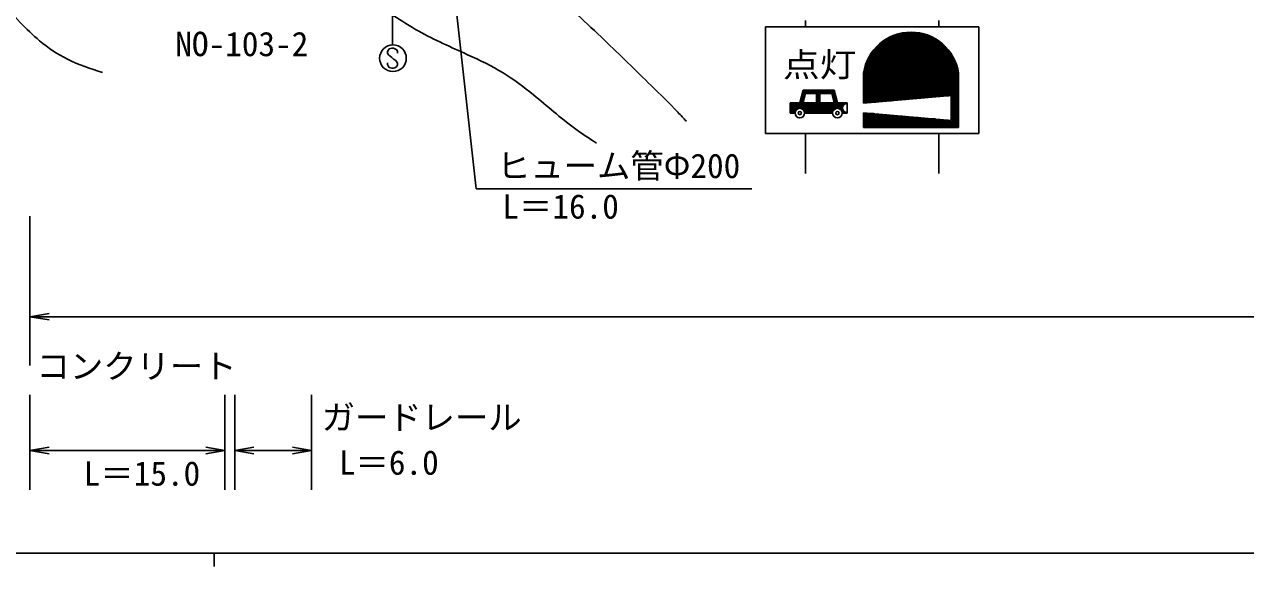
# Model space of a CAD drawing. Units: millimetres, scale not verified. Extents: x 40000 to 680000, y 20000 to 380000.
# Drawn here: x 253777 to 345355, y 204000 to 244691 of the extents above; entities that cross this region are included whole.
import ezdxf
from ezdxf.enums import TextEntityAlignment as Align

# ---------------------------------------------------------------- set-up
doc = ezdxf.new("R2010")
doc.units = ezdxf.units.MM
doc.header["$LTSCALE"] = 1000
for name, color, linetype, lineweight in [('M-BGD', 7, 'Continuous', 25), ('M-STR-STR3', 7, 'Continuous', 25), ('M-STR-STRC', 7, 'Continuous', 25), ('M-TTL-BAND', 7, 'Continuous', 25)]:
    doc.layers.add(name, color=color, linetype=linetype, lineweight=lineweight)
doc.styles.add('ＭＳ ゴシック', font='')
doc.styles.get('ＭＳ ゴシック').set_extended_font_data('MS Gothic')

# ---------------------------------------------------------------- blocks, each defined once
blk = doc.blocks.new('open_arrow')
at = {"color": 0, "linetype": 'Continuous', "lineweight": -2}
blk.add_lwpolyline([(7.5, 1.25), (0, 0), (7.5, -1.25)], dxfattribs=at)

msp = doc.modelspace()

# ---------------------------------------------------------------- linework, layer by layer
at = {"layer": 'M-BGD'}
for p, q in [((281368, 277849), (281368, 243147)), ((281132, 242845), (281009, 242661)), ((281325, 242911), (281132, 242845)), ((281446, 242909), (281325, 242911)), ((281696, 242790), (281446, 242909)), ((281759, 242659), (281696, 242790)), ((281009, 242661), (281011, 242529)), ((281011, 241682), (281009, 241803)), ((281011, 242529), (281074, 242400)), ((281074, 242400), (281330, 242219)), ((281330, 242219), (281459, 242087)), ((281459, 242087), (281638, 241971)), ((281638, 241971), (281764, 241771)), ((281759, 242529), (281759, 242659)), ((281764, 241771), (281759, 241660)), ((281051, 241579), (281011, 241682)), ((281135, 241468), (281051, 241579)), ((281322, 241408), (281135, 241468)), ((281456, 241408), (281322, 241408)), ((281556, 241437), (281456, 241408)), ((281699, 241529), (281556, 241437)), ((281759, 241660), (281699, 241529))]:
    msp.add_line(p, q, dxfattribs=at)
msp.add_circle((281416, 242149), 1000, dxfattribs=at)
for points, knots in [([(284063, 256364), (284944, 255654), (285825, 254944), (286627, 254151), (287080, 253704), (287508, 253229), (287927, 252746), (288960, 251553), (289935, 250305), (291053, 249199), (291735, 248523), (292471, 247901), (293196, 247267), (294587, 246048), (295936, 244785), (297270, 243508), (298449, 242381), (299617, 241242), (300783, 240101), (301458, 239441), (302132, 238780), (302785, 238099), (302997, 237878), (303208, 237654), (303418, 237431)], [0, 0, 0, 0, 1, 1, 1, 2, 2, 2, 3, 3, 3, 4, 4, 4, 5, 5, 5, 6, 6, 6, 7, 7, 7, 8, 8, 8, 8]), ([(266324, 254397), (266590, 254359), (266856, 254321), (267097, 254222), (267390, 254101), (267645, 253890), (267905, 253695), (268209, 253466), (268520, 253260), (268818, 253027), (269208, 252723), (269575, 252372), (270012, 252149), (270226, 252040), (270457, 251962), (270680, 251868), (271309, 251605), (271878, 251223), (272471, 250885), (273365, 250374), (274312, 249960), (275176, 249409), (276170, 248775), (277053, 247961), (278056, 247337), (278523, 247047), (279015, 246798), (279496, 246529), (280814, 245793), (282046, 244909), (283360, 244176), (284538, 243519), (285782, 242983), (287013, 242419), (287925, 242002), (288831, 241570), (289683, 241049), (290483, 240560), (291237, 239993), (291966, 239398), (292988, 238566), (293964, 237681), (295022, 236904), (295558, 236511), (296116, 236146), (296673, 235780)], [0, 0, 0, 0, 1, 1, 1, 2, 2, 2, 3, 3, 3, 4, 4, 4, 5, 5, 5, 6, 6, 6, 7, 7, 7, 8, 8, 8, 9, 9, 9, 10, 10, 10, 11, 11, 11, 12, 12, 12, 13, 13, 13, 14, 14, 14, 15, 15, 15, 15]), ([(237029, 251026), (237295, 251097), (237561, 251169), (237832, 251209), (238224, 251268), (238625, 251262), (239024, 251255), (239883, 251240), (240733, 251220), (241592, 251187), (242208, 251163), (242828, 251132), (243426, 251003), (244051, 250868), (244652, 250626), (245260, 250407), (245939, 250163), (246628, 249948), (247278, 249650), (248153, 249249), (248958, 248696), (249754, 248137), (250444, 247652), (251128, 247163), (251748, 246601), (252355, 246051), (252901, 245432), (253468, 244836), (253927, 244353), (254401, 243886), (254912, 243460), (255553, 242926), (256254, 242456), (256999, 242085), (257840, 241665), (258738, 241370), (259635, 241076)], [0, 0, 0, 0, 1, 1, 1, 2, 2, 2, 3, 3, 3, 4, 4, 4, 5, 5, 5, 6, 6, 6, 7, 7, 7, 8, 8, 8, 9, 9, 9, 10, 10, 10, 11, 11, 11, 12, 12, 12, 12])]:
    msp.add_open_spline(points, degree=3, knots=knots, dxfattribs=at)
at = {"layer": 'M-STR-STR3'}
for p, q in [((282494, 278659), (287663, 232348)), ((308318, 232348), (287663, 232348)), ((254173, 230292), (254173, 219104)), ((254173, 222752), (429392, 222752)), ((254173, 216892), (254173, 209763)), ((268817, 216892), (268817, 209763)), ((269544, 216892), (269544, 209763)), ((275318, 216892), (275318, 209763)), ((254173, 212714), (268817, 212714)), ((269544, 212714), (275318, 212714))]:
    msp.add_line(p, q, dxfattribs=at)
at = {"layer": 'M-STR-STRC'}
for p, q in [((312356, 244983), (312356, 244512)), ((322356, 244983), (322356, 244512)), ((309356, 244512), (325356, 244512)), ((309356, 244512), (309356, 240512)), ((318434, 243609), (322097, 243609)), ((318626, 243714), (321905, 243714)), ((318870, 243828), (321661, 243828)), ((319168, 243938), (321363, 243938)), ((319498, 244005), (321127, 244005)), ((319874, 244050), (320714, 244050)), ((325356, 244512), (325356, 236512)), ((317412, 242705), (323119, 242705)), ((317495, 242808), (323037, 242808)), ((317581, 242908), (322950, 242908)), ((317666, 243000), (322865, 243000)), ((317766, 243100), (322765, 243100)), ((317880, 243205), (322651, 243205)), ((318003, 243309), (322528, 243309)), ((318139, 243414), (322392, 243414)), ((318276, 243510), (322255, 243510)), ((316913, 241821), (323618, 241821)), ((316964, 241945), (323567, 241945)), ((317005, 242035), (323526, 242035)), ((317057, 242141), (323475, 242141)), ((317108, 242239), (323423, 242239)), ((317167, 242342), (323364, 242342)), ((317218, 242425), (323314, 242425)), ((317281, 242522), (323251, 242522)), ((317347, 242617), (323184, 242617)), ((316704, 238779), (316704, 241032)), ((316704, 240958), (323827, 240958)), ((316704, 240864), (323827, 240864)), ((316707, 241054), (323824, 241054)), ((316725, 241160), (323806, 241160)), ((323793, 241228), (316738, 241228)), ((316751, 241290), (323780, 241290)), ((316778, 241403), (323753, 241403)), ((316807, 241507), (323725, 241507)), ((316841, 241619), (323690, 241619)), ((316873, 241714), (323658, 241714)), ((323827, 236953), (323827, 241032)), ((309356, 240512), (309356, 236512)), ((316704, 240761), (323827, 240761)), ((316704, 240668), (323827, 240668)), ((316704, 240574), (323827, 240574)), ((316704, 240480), (323827, 240480)), ((316704, 240368), (323827, 240368)), ((316704, 240284), (323827, 240284)), ((316704, 240190), (323827, 240190)), ((316704, 240087), (323827, 240087)), ((316704, 239993), (323827, 239993)), ((311927, 238795), (312167, 239755)), ((312015, 239053), (312217, 239053)), ((312041, 239199), (312259, 239199)), ((312054, 239125), (312239, 239125)), ((312080, 239343), (312282, 239343)), ((312080, 239272), (312264, 239272)), ((312098, 239407), (312297, 239407)), ((312128, 239474), (312301, 239474)), ((312157, 239546), (312324, 239546)), ((312167, 239755), (314505, 239755)), ((312168, 239616), (314528, 239616)), ((312354, 239515), (312174, 238795)), ((312188, 239684), (314499, 239684)), ((312354, 239515), (313179, 239515)), ((313179, 239515), (313179, 238795)), ((313201, 239171), (313390, 239171)), ((313212, 239540), (313381, 239540)), ((313218, 239391), (313376, 239391)), ((313218, 239319), (313381, 239319)), ((313224, 239464), (313398, 239464)), ((313224, 239250), (313359, 239250)), ((313225, 239108), (313360, 239108)), ((313238, 239034), (313358, 239034)), ((313419, 239515), (313419, 238795)), ((313419, 239515), (314317, 239515)), ((314317, 239515), (314497, 238795)), ((314358, 239485), (314519, 239485)), ((314364, 239549), (314504, 239549)), ((314386, 239337), (314575, 239337)), ((314392, 239411), (314549, 239411)), ((314408, 239189), (314612, 239189)), ((314430, 239263), (314606, 239263)), ((314436, 239117), (314642, 239117)), ((314436, 239055), (314664, 239055)), ((314745, 238795), (314505, 239755)), ((316704, 239909), (323827, 239909)), ((316704, 239806), (323827, 239806)), ((316704, 239712), (323827, 239712)), ((316704, 239619), (323827, 239619)), ((316704, 239525), (323827, 239525)), ((316704, 239441), (323827, 239441)), ((316704, 238779), (323287, 239355)), ((316704, 239338), (323093, 239338)), ((316704, 239244), (322022, 239244)), ((316704, 239150), (320952, 239150)), ((316704, 239057), (319881, 239057)), ((323287, 239355), (323287, 237490)), ((323375, 239441), (323375, 237390)), ((323449, 239441), (323449, 237390)), ((323534, 239441), (323534, 237390)), ((323609, 239441), (323609, 237296)), ((323721, 239441), (323721, 237390)), ((311207, 238032), (311207, 238795)), ((311207, 238795), (311927, 238795)), ((311207, 238733), (315318, 238733)), ((311207, 238673), (315228, 238673)), ((311207, 238599), (315167, 238599)), ((311207, 238514), (315129, 238514)), ((311207, 238428), (315115, 238428)), ((311207, 238352), (311761, 238352)), ((311207, 238277), (311663, 238277)), ((311207, 238200), (311559, 238200)), ((311207, 238120), (311578, 238120)), ((311941, 238844), (312165, 238844)), ((311965, 238911), (312164, 238911)), ((311990, 238386), (314681, 238386)), ((311997, 238986), (312204, 238986)), ((312152, 238313), (314520, 238313)), ((312174, 238795), (313179, 238795)), ((312213, 238251), (314459, 238251)), ((312258, 238172), (314413, 238172)), ((313198, 238878), (313383, 238878)), ((313200, 238830), (313425, 238830)), ((313220, 238955), (313366, 238955)), ((313419, 238795), (314497, 238795)), ((314487, 238977), (314683, 238977)), ((314495, 238796), (314720, 238796)), ((314510, 238905), (314678, 238905)), ((314537, 238833), (314676, 238833)), ((314745, 238795), (315465, 238795)), ((314926, 238343), (315096, 238343)), ((315096, 238108), (315264, 238108)), ((315465, 238388), (315465, 238795)), ((315465, 238032), (315465, 238388)), ((316704, 238963), (318811, 238963)), ((316704, 238860), (317633, 238860)), ((311207, 238032), (311567, 238032)), ((312280, 238102), (314392, 238102)), ((312287, 238032), (314385, 238032)), ((315105, 238032), (315465, 238032)), ((316704, 236953), (316704, 238066)), ((316704, 238066), (323287, 237490)), ((316704, 237998), (317480, 237998)), ((316704, 237914), (318443, 237914)), ((316704, 237811), (319621, 237811)), ((316704, 237708), (320799, 237708)), ((316704, 237596), (322083, 237596)), ((316704, 237511), (323047, 237511)), ((316704, 237390), (323827, 237390)), ((316704, 237296), (323827, 237296)), ((309356, 236512), (325356, 236512)), ((312356, 236512), (312356, 233512)), ((316704, 237174), (323827, 237174)), ((316704, 237062), (323827, 237062)), ((316704, 236953), (323827, 236953)), ((322356, 236512), (322356, 233512))]:
    msp.add_line(p, q, dxfattribs=at)
for centre, radius in [((311927, 238032), 360), ((311927, 238032), 120), ((314745, 238032), 360), ((314745, 238032), 120)]:
    msp.add_circle(centre, radius, dxfattribs=at)
for centre, radius, start, end in [((320266, 240509), 3600, 8.34781, 171.65219), ((315465, 238415), 350, 90, 270)]:
    msp.add_arc(centre, radius, start, end, dxfattribs=at)
at = {"layer": 'M-TTL-BAND'}
for p, q in [((40000, 205000), (579000, 205000)), ((268000, 205000), (268000, 204000))]:
    msp.add_line(p, q, dxfattribs=at)

# ---------------------------------------------------------------- block references
at = {"layer": 'M-STR-STR3', "xscale": 193, "yscale": 193}
for p in [(254173, 222752), (254173, 212714), (269544, 212714)]:
    msp.add_blockref('open_arrow', p, dxfattribs=at)
at = {"layer": 'M-STR-STR3', "xscale": 193, "yscale": 193, "rotation": 180}
for p in [(268817, 212714), (275318, 212714)]:
    msp.add_blockref('open_arrow', p, dxfattribs=at)

# ---------------------------------------------------------------- texts
at = {"layer": 'M-STR-STR3', "style": 'ＭＳ ゴシック'}
for s, p in [('NO-103-2', (265091, 241757)), ('ヒューム管Φ200', (289217, 232610)), ('L＝16.0', (289623, 229562)), ('コンクリート', (254685, 217572)), ('ガードレール', (276065, 213734)), ('L＝6.0', (277360, 210343)), ('L＝15.0', (258227, 209523))]:
    msp.add_text(s, height=1833, dxfattribs=at).set_placement(p, align=Align.BOTTOM_LEFT)
at = {"layer": 'M-STR-STRC', "style": 'ＭＳ ゴシック', "width": 1.1}
msp.add_text('点灯', height=1833, dxfattribs=at).set_placement((310663, 241671), align=Align.MIDDLE_LEFT)

doc.saveas('drawing.dxf')
